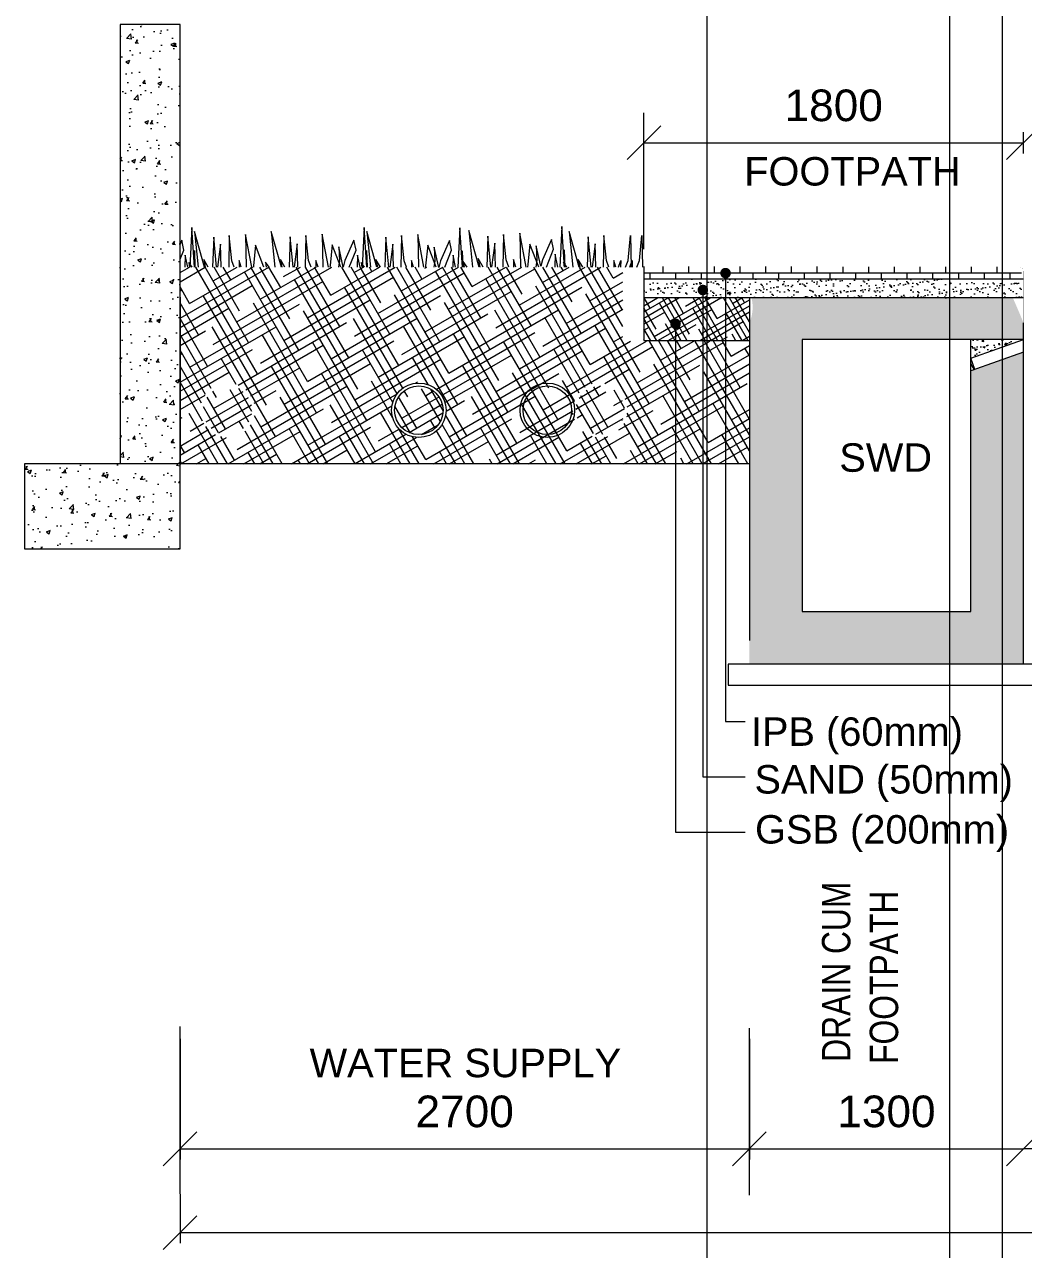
# Model space of a CAD drawing. Header units: inches. Extents: x 1863003 to 1881330, y 133141 to 515800.
# Drawn here: x 1866005 to 1870742, y 481834 to 487644 of the extents above; entities that cross this region are included whole.
import ezdxf

# ---------------------------------------------------------------- set-up
doc = ezdxf.new("R2010")
doc.units = ezdxf.units.IN
doc.header["$MEASUREMENT"] = 0
doc.layers.get('0').update_dxf_attribs({"color": 4, "linetype": 'ELEC_LINE', "lineweight": 13})
doc.layers.get('Defpoints').update_dxf_attribs({"lineweight": 13})
doc.layers.add('DIM', color=7, linetype='Continuous', lineweight=13)
doc.layers.add('DIMEN', color=7, linetype='Continuous', lineweight=13)
doc.styles.add('ARIAL', font='arial.ttf')
doc.styles.get("Standard").update_dxf_attribs({"font": 'romans.shx'})
doc.linetypes.add('ELEC_LINE', pattern='A,12.7,-5.08,["EL",Standard,S=2.54,R=0,X=-2.54,Y=-1.27],-5.08', length=22.86)
doc.dimstyles.get("Standard").update_dxf_attribs({"dimtxt": 180, "dimasz": 160, "dimexe": 50, "dimexo": 50, "dimgap": 100, "dimtad": 1, "dimdec": 0, "dimzin": 0, "dimdsep": 46, "dimtxsty": 'ARIAL', "dimcen": 0.09, "dimclrd": 256, "dimclre": 256, "dimclrt": 256, "dimadec": 0, "dimazin": 0, "dimtm": 1e-09, "dimtfac": 1, "dimtdec": 0, "dimtofl": 0, "dimtmove": 0, "dimatfit": 3, "dimfxl": 0, "dimtolj": 1, "dimtzin": 0, "dimlwd": 9, "dimlwe": -1, "dimarcsym": 0})

# ---------------------------------------------------------------- blocks, each defined once
blk = doc.blocks.new('_Oblique')
at = {"color": 0, "linetype": 'ByBlock', "lineweight": -2}
blk.add_line((-0.5, -0.5), (0.5, 0.5), dxfattribs=at)
blk = doc.blocks.new('*D30')
at = {"layer": 'Defpoints', "color": 0, "ltscale": 0.02}
for p in [(1870742.3, 482311.5), (1870742.3, 482311.5), (1875742.3, 482311.5)]:
    blk.add_point(p, dxfattribs=at)
at = {"layer": 'DIMEN', "lineweight": 9, "ltscale": 0.02}
blk.add_line((1875742.3, 482311.5), (1870742.3, 482311.5), dxfattribs=at)
at = {"layer": 'DIMEN', "lineweight": 9, "ltscale": 0.02, "xscale": 160, "yscale": 160, "zscale": 160, "rotation": 180}
blk.add_blockref('_Oblique', (1870742.3, 482311.5), dxfattribs=at)
at = {"layer": 'DIMEN', "lineweight": 9, "ltscale": 0.02, "xscale": 160, "yscale": 160, "zscale": 160}
blk.add_blockref('_Oblique', (1875742.3, 482311.5), dxfattribs=at)
at = {"layer": 'DIMEN', "ltscale": 0.02, "insert": (1873242.3, 482488.1), "char_height": 150, "attachment_point": 5, "style": 'ARIAL'}
blk.add_mtext('\\A1;5000', dxfattribs=at)
blk = doc.blocks.new('*D26')
at = {"layer": 'Defpoints', "color": 0, "ltscale": 0.02}
for p in [(1869442.3, 482311.5), (1870742.3, 482311.5), (1870742.3, 482311.5)]:
    blk.add_point(p, dxfattribs=at)
at = {"layer": 'DIMEN', "lineweight": 9, "ltscale": 0.02}
blk.add_line((1869442.3, 482311.5), (1870742.3, 482311.5), dxfattribs=at)
at = {"layer": 'DIMEN', "lineweight": 9, "ltscale": 0.02, "xscale": 160, "yscale": 160, "zscale": 160, "rotation": 180}
blk.add_blockref('_Oblique', (1869442.3, 482311.5), dxfattribs=at)
at = {"layer": 'DIMEN', "lineweight": 9, "ltscale": 0.02, "xscale": 160, "yscale": 160, "zscale": 160}
blk.add_blockref('_Oblique', (1870742.3, 482311.5), dxfattribs=at)
at = {"layer": 'DIMEN', "ltscale": 0.02, "insert": (1870092.3, 482488.2), "char_height": 150, "attachment_point": 5, "style": 'ARIAL'}
blk.add_mtext('\\A1;1300', dxfattribs=at)
blk = doc.blocks.new('*D27')
at = {"layer": 'Defpoints', "color": 0, "ltscale": 0.02}
for p in [(1866742.3, 482883.7), (1869442.3, 482883.7), (1869442.3, 482311.5)]:
    blk.add_point(p, dxfattribs=at)
at = {"layer": 'DIMEN', "ltscale": 0.02}
for p, q in [((1866742.3, 482833.7), (1866742.3, 482261.5)), ((1869442.3, 482833.7), (1869442.3, 482261.5))]:
    blk.add_line(p, q, dxfattribs=at)
at = {"layer": 'DIMEN', "lineweight": 9, "ltscale": 0.02}
blk.add_line((1866742.3, 482311.5), (1869442.3, 482311.5), dxfattribs=at)
at = {"layer": 'DIMEN', "lineweight": 9, "ltscale": 0.02, "xscale": 160, "yscale": 160, "zscale": 160, "rotation": 180}
blk.add_blockref('_Oblique', (1866742.3, 482311.5), dxfattribs=at)
at = {"layer": 'DIMEN', "lineweight": 9, "ltscale": 0.02, "xscale": 160, "yscale": 160, "zscale": 160}
blk.add_blockref('_Oblique', (1869442.3, 482311.5), dxfattribs=at)
at = {"layer": 'DIMEN', "ltscale": 0.02, "insert": (1868092.3, 482488.1), "char_height": 150, "attachment_point": 5, "style": 'ARIAL'}
blk.add_mtext('\\A1;2700', dxfattribs=at)
blk = doc.blocks.new('*D42')
at = {"layer": 'Defpoints', "color": 0, "ltscale": 0.02}
for p in [(1866742.3, 482146.8), (1878742.3, 482146.8), (1878742.3, 481914.2)]:
    blk.add_point(p, dxfattribs=at)
at = {"layer": 'DIMEN', "ltscale": 0.02}
for p, q in [((1866742.3, 482096.8), (1866742.3, 481864.2)), ((1878742.3, 482096.8), (1878742.3, 481864.2))]:
    blk.add_line(p, q, dxfattribs=at)
at = {"layer": 'DIMEN', "lineweight": 9, "ltscale": 0.02}
blk.add_line((1866742.3, 481914.2), (1878742.3, 481914.2), dxfattribs=at)
at = {"layer": 'DIMEN', "lineweight": 9, "ltscale": 0.02, "xscale": 160, "yscale": 160, "zscale": 160, "rotation": 180}
blk.add_blockref('_Oblique', (1866742.3, 481914.2), dxfattribs=at)
at = {"layer": 'DIMEN', "lineweight": 9, "ltscale": 0.02, "xscale": 160, "yscale": 160, "zscale": 160}
blk.add_blockref('_Oblique', (1878742.3, 481914.2), dxfattribs=at)
at = {"layer": 'DIMEN', "ltscale": 0.02, "insert": (1872742.3, 482090.7), "char_height": 150, "attachment_point": 5, "style": 'ARIAL'}
blk.add_mtext('\\A1;12000', dxfattribs=at)
blk = doc.blocks.new('*D338')
at = {"layer": 'Defpoints', "color": 0, "ltscale": 0.02}
for p in [(1870742.3, 487083.1), (1868942.3, 486982.5), (1870742.3, 486982.5)]:
    blk.add_point(p, dxfattribs=at)
at = {"layer": 'DIMEN', "ltscale": 0.02}
for p, q in [((1868942.3, 487032.5), (1868942.3, 487133.1)), ((1870742.3, 487032.5), (1870742.3, 487133.1))]:
    blk.add_line(p, q, dxfattribs=at)
at = {"layer": 'DIMEN', "lineweight": 9, "ltscale": 0.02}
blk.add_line((1868942.3, 487083.1), (1870742.3, 487083.1), dxfattribs=at)
at = {"layer": 'DIMEN', "lineweight": 9, "ltscale": 0.02, "xscale": 160, "yscale": 160, "zscale": 160, "rotation": 180}
blk.add_blockref('_Oblique', (1868942.3, 487083.1), dxfattribs=at)
at = {"layer": 'DIMEN', "lineweight": 9, "ltscale": 0.02, "xscale": 160, "yscale": 160, "zscale": 160}
blk.add_blockref('_Oblique', (1870742.3, 487083.1), dxfattribs=at)
at = {"layer": 'DIMEN', "ltscale": 0.02, "insert": (1869842.3, 487259.7), "char_height": 150, "attachment_point": 5, "style": 'ARIAL'}
blk.add_mtext('\\A1;1800', dxfattribs=at)

msp = doc.modelspace()

# ---------------------------------------------------------------- hatches: boundary and pattern name
at = {"layer": 'DIM', "linetype": 'Continuous'}
h = msp.add_hatch(dxfattribs=at)
h.set_pattern_fill('AR-CONC')
h.set_pattern_definition([(50, (3550, -25969.98), (182.184669, -15.939086), [19.05, -209.55]), (355, (3550, -25969.98), (-35.243421, 191.056845), [15.24, -167.640584]), (100.451445, (3565.18, -25971.31), (146.941247, 175.117752), [16.190009, -178.090245]), (46.1842, (3550, -25919.18), (271.07904, -42.042328), [28.575, -314.325]), (96.635558, (3572.6, -25922.68), (237.404134, 247.426125), [24.285023, -267.13561]), (351.184151, (3550, -25919.18), (237.404134, 247.426125), [22.859967, -251.45973]), (21, (3575.4, -25931.88), (151.614391, -102.265198), [19.05, -209.55]), (326, (3575.4, -25931.88), (61.802028, 184.187966), [15.24, -167.64]), (71.451445, (3588.03, -25940.4), (213.41642, 81.922769), [16.190009, -178.089938]), (37.5, (3550, -25969.98), (3.0886033, 84.5550389), [0, -165.608, 0, -170.18, 0, -168.275]), (7.5, (3550, -25969.98), (66.8196625, 100.180575), [0, -97.028, 0, -161.798, 0, -64.135]), (327.5, (3493.36, -25969.98), (135.5905952, -5.728744), [0, -63.5, 0, -198.12, 0, -262.89]), (317.5, (3467.96, -25969.98), (148.1291814, 25.426491), [0, -82.55, 0, -131.572, 0, -186.69])])
h.paths.add_polyline_path([(1866742.3, 485560.2), (1866004.8, 485560.2), (1866004.8, 485157.8), (1866742.3, 485157.8)])
h.paths.add_polyline_path([(1866742.3, 487644.2), (1866457.8, 487644.2), (1866457.8, 485560.2), (1866742.3, 485560.2)])
at = {"layer": 'DIM', "linetype": 'Continuous', "ltscale": 0.02}
h = msp.add_hatch(dxfattribs=at)
h.set_pattern_fill('HOUND', color=31, scale=600, angle=30, style=0)
h.set_pattern_definition([(30, (450, 112.15), (111.1538106, 107.47595264), [600, -300]), (120, (450, 112.15), (42.52404736, -148.6538106), [600, -300])])
h.paths.add_polyline_path([(1868003.9, 485814.6, -1), (1867745.5, 485814.6, -1)], flags=16)
h.paths.add_polyline_path([(1867989.9, 485814.6, -1), (1867759.5, 485814.6, -1)], flags=0)
h.paths.add_polyline_path([(1868864.2, 485814.6, -1), (1868605.7, 485814.6, -1)], flags=16)
h.paths.add_polyline_path([(1868850.2, 485814.6, -1), (1868619.7, 485814.6, -1)], flags=0)
h.paths.add_polyline_path([(1867097.5, 485814.6, -1), (1866839.1, 485814.6, -1)], flags=16)
h.paths.add_polyline_path([(1867083.5, 485814.6, -1), (1866853.1, 485814.6, -1)], flags=0)
edge = h.paths.add_edge_path()
edge.add_line((1868842.3, 486152.6), (1868842.3, 486494))
edge.add_line((1868842.3, 486494), (1867969.4, 486494))
edge.add_line((1867969.4, 486494), (1867968.9, 486492))
edge.add_line((1867968.9, 486492), (1867968.4, 486494))
edge.add_line((1867968.4, 486494), (1867515.8, 486494))
edge.add_line((1867515.8, 486494), (1867515.6, 486493.3))
edge.add_line((1867515.6, 486493.3), (1867515.4, 486494))
edge.add_line((1867515.4, 486494), (1866742.3, 486494))
edge.add_line((1866742.3, 486494), (1866742.3, 485560.2))
edge.add_line((1866742.3, 485560.2), (1869442.3, 485560.2))
edge.add_line((1869442.3, 485560.2), (1869442.3, 486142.6))
edge.add_line((1869442.3, 486142.6), (1868852.3, 486142.6))
edge.add_arc((1868852.3, 486152.6), 10, 180, 270, ccw=False)
at = {"layer": 'DIM', "linetype": 'Continuous'}
h = msp.add_hatch(dxfattribs=at)
h.set_pattern_fill('AR-BRSTD', scale=0.6)
h.set_pattern_definition([(0, (1950, -25824.52), (0, 40.64508), []), (90, (1950, -25824.52), (-60.96, 40.64508), [40.64508, -40.64508])])
h.paths.add_polyline_path([(1868942.3, 486497.1), (1868942.3, 486437.1), (1870742.3, 486437.1), (1870722.3, 486494)])
h = msp.add_hatch(dxfattribs=at)
h.set_pattern_fill('AR-SAND')
h.set_pattern_definition([(37.5, (1950, -25824.52), (-1.6000313, 48.9413237), [0, -38.608, 0, -43.18, 0, -41.275]), (7.5, (1950, -25824.52), (44.9523283, 71.68251), [0, -20.828, 0, -34.798, 0, -13.335]), (327.5, (1918.76, -25824.52), (79.099237, 0.1437185), [0, -12.7, 0, -45.72, 0, -59.69]), (317.5, (1918.76, -25824.52), (76.3556452, 22.2929323), [0, -6.35, 0, -29.972, 0, -34.29])])
h.paths.add_polyline_path([(1868942.3, 486437.1), (1868942.3, 486347.1), (1870742.3, 486347.1), (1870742.3, 486437.1)])
at = {"layer": 'DIM', "linetype": 'Continuous', "ltscale": 0.02}
h = msp.add_hatch(dxfattribs=at)
h.set_pattern_fill('HOUND', color=130, scale=400, angle=30, style=0)
h.set_pattern_definition([(30, (1950, -25824.52), (74.10254038, 71.6506351), [400, -200]), (120, (1950, -25824.52), (28.3493649, -99.10254038), [400, -200])])
h.paths.add_polyline_path([(1868942.3, 486347.1), (1868942.3, 486147.1), (1869442.3, 486147.1), (1869442.3, 486347.1)])
at = {"layer": 'DIM', "linetype": 'Continuous'}
h = msp.add_hatch(dxfattribs=at)
h.set_pattern_fill('AR-CONC', scale=10)
h.set_pattern_definition([(50, (0, 50083.603), (71.7260183, -6.2752135), [7.5, -82.5]), (355, (0, 50083.6), (-13.8751334, 75.2192134), [6, -66]), (100.4514445, (5.98, 50083.08), (57.8508847, 68.943999), [6.3740192, -70.1142112]), (46.1842, (0, 50103.6), (106.724133, -16.551928), [11.25, -123.75]), (96.6356355, (8.89, 50102.22), (93.4661946, 97.41186), [9.561034, -105.171376]), (351.184164, (0, 50103.6), (93.4661945, 97.41186), [9, -99]), (21, (10, 50098.603), (59.6907052, -40.261889), [7.5, -82.5]), (326, (10, 50098.6), (24.3315332, 72.5150045), [6, -66]), (71.4514447, (14.974, 50095.25), (84.0222377, 32.2531153), [6.374019, -70.1142112]), (37.5, (0, 50083.603), (1.21598553, 33.2893854), [0, -65.2, 0, -67, 0, -66.25]), (7.5, (0, 50083.603), (26.30695374, 39.4411712), [0, -38.2, 0, -63.7, 0, -25.25]), (327.5, (-22.3, 50083.603), (53.3822436, -2.25548717), [0, -25, 0, -78, 0, -103.5]), (317.5, (-32.3, 50083.603), (58.3186169, 10.0104982), [0, -32.5, 0, -51.8, 0, -73.5])])
edge = h.paths.add_edge_path()
edge.add_arc((1869275, 486303), 182.8, 336.30019, 373.97988)
edge.add_line((1869452.3, 486347.1), (1870692.3, 486347.1))
edge.add_arc((1864762.5, 483756.7), 6470.9, 22.46612, 23.5977, ccw=False)
edge.add_line((1870742.3, 486229.5), (1870742.3, 486149.6))
edge.add_line((1870742.3, 486149.6), (1869692.3, 486149.6))
edge.add_line((1869692.3, 486149.6), (1869692.3, 484860))
edge.add_line((1869692.3, 484860), (1870492.3, 484860))
edge.add_line((1870492.3, 484860), (1870492.3, 486001.3))
edge.add_line((1870492.3, 486001.3), (1870742.3, 486089.5))
edge.add_line((1870742.3, 486089.5), (1870742.3, 484610))
edge.add_line((1870742.3, 484610), (1869442.3, 484610))
edge.add_line((1869442.3, 484610), (1869442.3, 486229.5))
h = msp.add_hatch(dxfattribs=at)
h.set_pattern_fill('AR-CONC', scale=10)
h.set_pattern_definition([(50, (-150, -12586.124), (71.7260183, -6.2752135), [7.5, -82.5]), (355, (-150, -12586.12), (-13.8751334, 75.2192134), [6, -66]), (100.4514445, (-144.02, -12586.65), (57.8508847, 68.943999), [6.3740192, -70.1142112]), (46.1842, (-150, -12566.12), (106.724133, -16.551928), [11.25, -123.75]), (96.6356355, (-141.11, -12567.5), (93.4661946, 97.41186), [9.561034, -105.171376]), (351.184164, (-150, -12566.12), (93.4661945, 97.41186), [9, -99]), (21, (-140, -12571.124), (59.6907052, -40.261889), [7.5, -82.5]), (326, (-140, -12571.12), (24.3315332, 72.5150045), [6, -66]), (71.4514447, (-135.026, -12574.48), (84.0222377, 32.2531153), [6.374019, -70.1142112]), (37.5, (-150, -12586.124), (1.21598553, 33.2893854), [0, -65.2, 0, -67, 0, -66.25]), (7.5, (-150, -12586.124), (26.30695374, 39.4411712), [0, -38.2, 0, -63.7, 0, -25.25]), (327.5, (-172.3, -12586.124), (53.3822436, -2.25548717), [0, -25, 0, -78, 0, -103.5]), (317.5, (-182.3, -12586.124), (58.3186169, 10.0104982), [0, -32.5, 0, -51.8, 0, -73.5])])
h.paths.add_polyline_path([(1870742.3, 486149.6), (1870492.3, 486061.3), (1870492.3, 486149.6)])

# ---------------------------------------------------------------- linework, layer by layer
at = {"color": 7, "linetype": 'Continuous', "ltscale": 0.02}
for p, q in [((1870742.3, 486347.1), (1869442.3, 486347.1)), ((1870742.3, 484610), (1870742.3, 486229.5))]:
    msp.add_line(p, q, dxfattribs=at)
at = {"color": 8, "linetype": 'Continuous', "ltscale": 0.02}
for p in [(1869242.3, 502880.9), (1870392.3, 502880.9), (1870642.3, 502880.9)]:
    msp.add_xline(p, (0, 1), dxfattribs=at)
at = {"color": 66, "linetype": 'Continuous', "lineweight": 9, "ltscale": 0.25, "flags": 128}
for points in [[(1866811.5, 486494), (1866798.9, 486681.7), (1866789.3, 486494)], [(1866859.1, 486494), (1866811.4, 486661.8), (1866828.8, 486494)], [(1867082.4, 486494), (1867053.4, 486648.8), (1867056.4, 486494)], [(1867223, 486494), (1867175, 486663.1), (1867192.4, 486494)], [(1867446.1, 486494), (1867416.9, 486650.1), (1867419.9, 486494)], [(1867628.3, 486494), (1867615.7, 486681.7), (1867606.1, 486494)], [(1867675.9, 486494), (1867628.2, 486661.8), (1867645.6, 486494)], [(1867899.2, 486494), (1867870.2, 486648.8), (1867873.2, 486494)], [(1868081.5, 486494), (1868069, 486680.4), (1868059.4, 486494)], [(1868161.2, 486494), (1868112.1, 486667.1), (1868129.9, 486494)], [(1868302.2, 486494), (1868288.3, 486528.5), (1868276.6, 486648.2), (1868273.5, 486494)], [(1868384, 486494), (1868354, 486654), (1868357.1, 486494)], [(1868565.6, 486494), (1868552.8, 486685.7), (1868543, 486494)], [(1868635.6, 486494), (1868587.7, 486662.8), (1868605.1, 486494)], [(1866742.3, 486530.5), (1866760.3, 486574.4), (1866750.4, 486621.3), (1866742.3, 486603.1)], [(1866915, 486494), (1866901.9, 486635.7), (1866897, 486494)], [(1866937.5, 486494), (1866934.4, 486602.3), (1866920.2, 486494)], [(1866999.5, 486494), (1866987.7, 486523.3), (1866976, 486643), (1866973, 486494)], [(1867140.5, 486494), (1867099.9, 486597.4), (1867090.4, 486500.1), (1867090.1, 486494)], [(1867278.6, 486494), (1867265.4, 486637), (1867260.5, 486494)], [(1867301, 486494), (1867297.9, 486603.5), (1867283.5, 486494)], [(1867363.5, 486494), (1867351.2, 486524.5), (1867339.5, 486644.2), (1867336.5, 486494)], [(1867504.5, 486494), (1867463.4, 486598.7), (1867453.9, 486501.3), (1867453.5, 486494)], [(1867544.2, 486494), (1867577.1, 486574.4), (1867567.2, 486621.3), (1867524.2, 486524.7), (1867515.6, 486493.3), (1867494.9, 486590), (1867497.9, 486522.7), (1867493.2, 486494)], [(1867731.8, 486494), (1867718.7, 486635.7), (1867713.8, 486494)], [(1867754.3, 486494), (1867751.2, 486602.3), (1867737, 486494)], [(1867816.3, 486494), (1867804.5, 486523.3), (1867792.8, 486643), (1867789.8, 486494)], [(1867957.3, 486494), (1867916.7, 486597.4), (1867907.2, 486500.1), (1867906.9, 486494)], [(1867998, 486494), (1868030.4, 486573.1), (1868020.5, 486620), (1867977.5, 486523.4), (1867968.9, 486492), (1867948.2, 486588.8), (1867951.2, 486521.5), (1867946.7, 486494)], [(1868216.1, 486494), (1868202.5, 486640.9), (1868197.4, 486494)], [(1868238.2, 486494), (1868235, 486607.5), (1868220.1, 486494)], [(1868443.2, 486494), (1868400.5, 486602.7), (1868391, 486505.3), (1868390.4, 486494)], [(1868479.6, 486494), (1868514.2, 486578.4), (1868504.3, 486625.2), (1868461.3, 486528.7), (1868452.7, 486497.2), (1868432, 486594), (1868435, 486526.7), (1868429.7, 486494)], [(1868691.4, 486494), (1868678.1, 486636.7), (1868673.2, 486494)], [(1868691.4, 486494), (1868678.1, 486636.7), (1868673.2, 486494)], [(1868713.8, 486494), (1868710.7, 486603.3), (1868696.3, 486494)], [(1868776.2, 486494), (1868764, 486524.3), (1868752.3, 486643.9), (1868749.3, 486494)], [(1868854.7, 486494), (1868866.9, 486524.3), (1868878.6, 486643.9), (1868881.6, 486494)], [(1868908.7, 486494), (1868921, 486524.3), (1868932.6, 486643.9), (1868935.7, 486494)], [(1866779.4, 486494), (1866766.9, 486550.7), (1866765.3, 486494)], [(1866809.1, 486528.8), (1866810.6, 486571.6), (1866812.8, 486494)], [(1867596.2, 486494), (1867583.7, 486550.7), (1867582.1, 486494)], [(1867625.9, 486528.8), (1867627.4, 486571.6), (1867629.6, 486494)], [(1868049.2, 486494), (1868037, 486549.5), (1868035.4, 486494)], [(1868079.2, 486527.5), (1868080.7, 486570.3), (1868082.8, 486494)], [(1868179.6, 486494), (1868155.4, 486534.1), (1868163.8, 486494)], [(1868534.2, 486494), (1868520.8, 486554.7), (1868519.1, 486494)], [(1868563, 486532.8), (1868564.5, 486575.6), (1868566.8, 486494)], [(1866800, 486494), (1866784.8, 486515.6), (1866788, 486494)], [(1866875.8, 486494), (1866854.8, 486528.9), (1866862.1, 486494)], [(1867032.8, 486494), (1867022.6, 486524.1), (1867022.7, 486494)], [(1867164.4, 486494), (1867148.3, 486516.8), (1867151.6, 486494)], [(1867240.1, 486494), (1867218.3, 486530.1), (1867225.9, 486494)], [(1867396.7, 486494), (1867386.1, 486525.4), (1867386.2, 486494)], [(1867616.8, 486494), (1867601.6, 486515.6), (1867604.8, 486494)], [(1867692.6, 486494), (1867671.6, 486528.9), (1867678.9, 486494)], [(1867849.6, 486494), (1867839.4, 486524.1), (1867839.5, 486494)], [(1868104.3, 486494), (1868085.4, 486520.8), (1868089.3, 486494)], [(1868335.2, 486494), (1868323.2, 486529.3), (1868323.4, 486494)], [(1868576.9, 486494), (1868561, 486516.6), (1868564.3, 486494)], [(1868652.7, 486494), (1868631, 486529.8), (1868638.5, 486494)], [(1868652.7, 486494), (1868631, 486529.8), (1868638.5, 486494)], [(1868809.4, 486494), (1868798.8, 486525.1), (1868799, 486494)], [(1868821.5, 486494), (1868832, 486525.1), (1868831.9, 486494)], [(1868875.5, 486494), (1868886.1, 486525.1), (1868885.9, 486494)]]:
    msp.add_lwpolyline(points, dxfattribs=at)
at = {"color": 7, "linetype": 'Continuous', "ltscale": 0.02}
msp.add_lwpolyline([(1868942.3, 486145.7), (1869442.3, 486145.7)], dxfattribs=at)
msp.add_lwpolyline([(1870492.3, 486061.3, 0.307864), (1870511.2, 486007.9), (1870492.3, 486061.3), (1870742.3, 486149.6), (1869692.3, 486149.6), (1869692.3, 484860), (1870492.3, 484860), (1870492.3, 486149.6)], format="xyb", dxfattribs=at)
msp.add_lwpolyline([(1869342.3, 484610), (1869342.3, 484510), (1870842.3, 484510), (1870842.3, 484610)], close=True, dxfattribs=at)
at = {"color": 8, "linetype": 'Continuous', "ltscale": 0.02}
for points in [[(1866742.3, 482098.9), (1866742.3, 482891.3)], [(1869442.3, 482091.3), (1869442.3, 482883.7)]]:
    msp.add_lwpolyline(points, dxfattribs=at)
at = {"layer": 'DIM', "color": 7, "linetype": 'Continuous'}
msp.add_line((1869442.3, 486347.1), (1869442.3, 484722.1), dxfattribs=at)
for points in [[(1866742.3, 485560.2), (1866742.3, 487644.2), (1866457.8, 487644.2), (1866457.8, 485560.2)], [(1868942.3, 486497.1), (1868942.3, 486145.7)], [(1870742.3, 486437.1), (1868942.3, 486437.1)], [(1866742.3, 486351.7), (1866742.3, 485560.2)], [(1869442.3, 486347.1), (1868942.3, 486347.1)], [(1870742.3, 486089.5), (1870492.3, 486001.3)], [(1866742.3, 485560.2), (1866004.8, 485560.2), (1866004.8, 485157.8), (1866742.3, 485157.8), (1866742.3, 485560.2)], [(1869442.3, 485560.2), (1866742.3, 485560.2)]]:
    msp.add_lwpolyline(points, dxfattribs=at)
at = {"layer": 'DIM', "color": 8, "linetype": 'Continuous'}
msp.add_lwpolyline([(1868942.3, 486579), (1868942.3, 487225.2)], dxfattribs=at)
at = {"layer": 'DIM', "color": 7, "linetype": 'Continuous', "const_width": 0.2}
msp.add_lwpolyline([(1866742.3, 486494), (1870722.3, 486494, -0.414214), (1870742.3, 486474), (1870742.3, 486149.6)], format="xyb", dxfattribs=at)
at = {"layer": 'DIM', "color": 7, "linetype": 'Continuous'}
for centre, radius in [((1867874.7, 485814.6), 129.2), ((1867874.7, 485814.6), 115.2), ((1868484.2, 485814.6), 129.2), ((1868484.2, 485814.6), 115.2)]:
    msp.add_circle(centre, radius, dxfattribs=at)

# ---------------------------------------------------------------- texts
at = {"layer": 'DIMEN', "linetype": 'Continuous', "style": 'ARIAL'}
for s, p in [('FOOTPATH', (1869417.8, 486880.4)), ('SWD', (1869868.8, 485522.8)), ('IPB (60mm)', (1869449.5, 484222.9)), ('SAND (50mm)', (1869466.5, 483996.7)), ('GSB (200mm)', (1869469, 483759.4)), ('WATER SUPPLY', (1867356.8, 482651.3))]:
    msp.add_text(s, height=135, dxfattribs=at).set_placement(p)
at = {"layer": 'DIMEN', "linetype": 'Continuous', "style": 'ARIAL', "width": 0.8}
for s, p in [('DRAIN CUM', (1869921.4, 482724.3)), ('FOOTPATH', (1870147.9, 482714.3))]:
    msp.add_text(s, height=135, rotation=90, dxfattribs=at).set_placement(p)

# ---------------------------------------------------------------- dimensions: what is measured, and where the dimension line sits
at = {"layer": 'DIMEN', "ltscale": 0.02}
for p1, p2, distance, picture, middle in [((1868942.3, 486982.5), (1870742.3, 486982.5), 100.6, '*D338', (1869842.3, 487259.7)), ((1866742.3, 482883.7), (1869442.3, 482883.7), -572.2, '*D27', (1868092.3, 482488.1)), ((1869442.3, 482311.5), (1870742.3, 482311.5), 0, '*D26', (1870092.3, 482488.2)), ((1866742.3, 482146.8), (1878742.3, 482146.8), -232.6, '*D42', (1872742.3, 482090.7))]:
    dim = msp.add_aligned_dim(p1=p1, p2=p2, distance=distance, dimstyle='Standard', override={"dimtxt": 150, "dimblk1": 'Oblique', "dimblk2": 'Oblique', "dimsah": 1}, dxfattribs=at)
    dim.commit()
    dim.dimension.update_dxf_attribs({"geometry": picture, "text_midpoint": middle})
dim = msp.add_aligned_dim(p1=(1875742.3, 482311.5), p2=(1870742.3, 482311.5), distance=0, text='5000', dimstyle='Standard', override={"dimtxt": 150, "dimblk1": 'Oblique', "dimblk2": 'Oblique', "dimsah": 1}, dxfattribs=at)
dim.commit()
dim.dimension.update_dxf_attribs({"geometry": '*D30', "text_midpoint": (1873242.3, 482488.1)})

# ---------------------------------------------------------------- leaders
at = {"layer": 'DIMEN', "lineweight": 9, "ltscale": 0.02}
for points in [[(1869329.3, 486465), (1869329.3, 484338.9), (1869421.6, 484338.9)], [(1869221.6, 486384.9), (1869221.6, 484076.4), (1869421.6, 484076.4)], [(1869092.3, 486224.6), (1869092.3, 483813.9), (1869421.6, 483813.9)]]:
    msp.add_leader(points, dimstyle='Standard', override={"dimasz": 50, "dimldrblk": 'Dot'}, dxfattribs=at)

doc.saveas('drawing.dxf')
